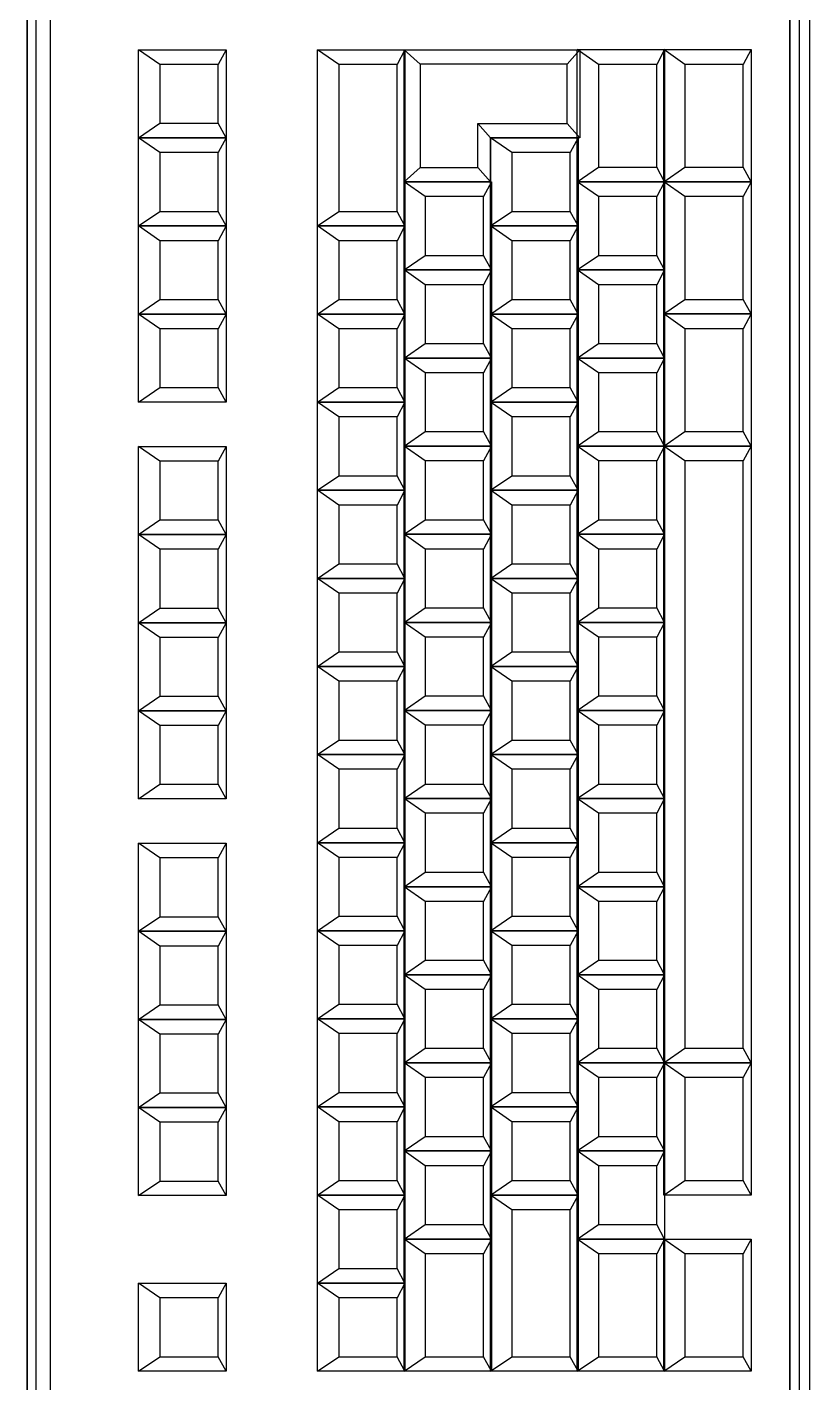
# Model space of a CAD drawing. Header units: metres. Extents: x -22 to 564, y 0 to 143.
# Drawn here: x 128.7503 to 128.9179, y 34.9325 to 35.2229 of the extents above; entities that cross this region are included whole.
import ezdxf
from ezdxf.enums import TextEntityAlignment as Align

# ---------------------------------------------------------------- set-up
doc = ezdxf.new("R2010")
doc.units = ezdxf.units.M
doc.layers.add('XREF 1N NEURO-ONCOLOGIA$0$MOBILIARIO', color=161, linetype='Continuous')
doc.layers.add('XREF 1N NEURO-ONCOLOGIA$0$TEX-MOB', color=4, linetype='Continuous')
doc.styles.add('XREF 1N NEURO-ONCOLOGIA$0$HANDLET', font='romans.shx')

# ---------------------------------------------------------------- blocks, each defined once
blk = doc.blocks.new('XREF 1N NEURO-ONCOLOGIA$0$A$C5f197a85')
for p, q in [((0.245, 0), (-0.245, 0)), ((-0.245, 0), (0.245, 0)), ((0.245, -0.00185), (-0.245, -0.00185)), ((-0.245, -0.005), (0.245, -0.005)), ((-0.245, -0.005), (0.245, -0.005)), ((-0.23442, -0.02384), (-0.21555, -0.02384)), ((-0.23442, -0.02384), (-0.2313, -0.0284)), ((-0.23442, -0.04258), (-0.23442, -0.02384)), ((-0.21871, -0.0284), (-0.21555, -0.02384)), ((-0.21555, -0.02384), (-0.21555, -0.04258)), ((-0.19677, -0.02384), (-0.17789, -0.02384)), ((-0.19677, -0.02384), (-0.19365, -0.0284)), ((-0.19677, -0.04258), (-0.19677, -0.02384)), ((-0.18105, -0.0284), (-0.17789, -0.02384)), ((-0.17789, -0.02384), (-0.15902, -0.02384)), ((-0.17789, -0.02384), (-0.17477, -0.0284)), ((-0.17789, -0.04258), (-0.17789, -0.02384)), ((-0.17789, -0.02384), (-0.17789, -0.04258)), ((-0.16218, -0.0284), (-0.15902, -0.02384)), ((-0.15902, -0.02384), (-0.14014, -0.02384)), ((-0.15902, -0.02384), (-0.1559, -0.0284)), ((-0.15902, -0.04258), (-0.15902, -0.02384)), ((-0.15902, -0.02384), (-0.15902, -0.04258)), ((-0.1433, -0.0284), (-0.14014, -0.02384)), ((-0.14014, -0.02384), (-0.12126, -0.02384)), ((-0.14014, -0.02384), (-0.13702, -0.0284)), ((-0.14014, -0.04258), (-0.14014, -0.02384)), ((-0.14014, -0.02384), (-0.14014, -0.04258)), ((-0.12442, -0.0284), (-0.12126, -0.02384)), ((-0.12126, -0.02384), (-0.12126, -0.04258)), ((-0.11177, -0.02384), (-0.09289, -0.02384)), ((-0.11177, -0.02384), (-0.10865, -0.0284)), ((-0.11177, -0.04258), (-0.11177, -0.02384)), ((-0.09605, -0.0284), (-0.09289, -0.02384)), ((-0.09289, -0.02384), (-0.07402, -0.02384)), ((-0.09289, -0.02384), (-0.08977, -0.0284)), ((-0.09289, -0.04258), (-0.09289, -0.02384)), ((-0.09289, -0.02384), (-0.09289, -0.04258)), ((-0.07718, -0.0284), (-0.07402, -0.02384)), ((-0.07402, -0.02384), (-0.05514, -0.02384)), ((-0.07402, -0.02384), (-0.0709, -0.0284)), ((-0.07402, -0.04258), (-0.07402, -0.02384)), ((-0.07402, -0.02384), (-0.07402, -0.04258)), ((-0.0583, -0.0284), (-0.05514, -0.02384)), ((-0.05514, -0.02384), (-0.03626, -0.02384)), ((-0.05514, -0.02384), (-0.05202, -0.0284)), ((-0.05514, -0.04258), (-0.05514, -0.02384)), ((-0.05514, -0.02384), (-0.05514, -0.04258)), ((-0.03942, -0.0284), (-0.03626, -0.02384)), ((-0.03626, -0.02384), (-0.03626, -0.04258)), ((-0.02677, -0.02384), (-0.00789, -0.02384)), ((-0.02677, -0.02384), (-0.02365, -0.0284)), ((-0.02677, -0.04258), (-0.02677, -0.02384)), ((-0.01105, -0.0284), (-0.00789, -0.02384)), ((-0.00789, -0.02384), (0.01098, -0.02384)), ((-0.00789, -0.02384), (-0.00477, -0.0284)), ((-0.00789, -0.04258), (-0.00789, -0.02384)), ((-0.00789, -0.02384), (-0.00789, -0.04258)), ((0.00782, -0.0284), (0.01098, -0.02384)), ((0.01098, -0.02384), (0.02986, -0.02384)), ((0.01098, -0.02384), (0.0141, -0.0284)), ((0.01098, -0.04258), (0.01098, -0.02384)), ((0.01098, -0.02384), (0.01098, -0.04258)), ((0.0267, -0.0284), (0.02986, -0.02384)), ((0.02986, -0.02384), (0.04874, -0.02384)), ((0.02986, -0.02384), (0.03298, -0.0284)), ((0.02986, -0.04258), (0.02986, -0.02384)), ((0.02986, -0.02384), (0.02986, -0.04258)), ((0.04558, -0.0284), (0.04874, -0.02384)), ((0.04874, -0.02384), (0.04874, -0.04258)), ((-0.21871, -0.0284), (-0.2313, -0.0284)), ((-0.2313, -0.0284), (-0.2313, -0.04089)), ((-0.21871, -0.04089), (-0.21871, -0.0284)), ((-0.18105, -0.0284), (-0.19365, -0.0284)), ((-0.19365, -0.0284), (-0.19365, -0.04089)), ((-0.18105, -0.04089), (-0.18105, -0.0284)), ((-0.16218, -0.0284), (-0.17477, -0.0284)), ((-0.17477, -0.0284), (-0.17477, -0.04089)), ((-0.16218, -0.04089), (-0.16218, -0.0284)), ((-0.1433, -0.0284), (-0.1559, -0.0284)), ((-0.1559, -0.0284), (-0.1559, -0.04089)), ((-0.1433, -0.04089), (-0.1433, -0.0284)), ((-0.12442, -0.0284), (-0.13702, -0.0284)), ((-0.13702, -0.0284), (-0.13702, -0.04089)), ((-0.12442, -0.04089), (-0.12442, -0.0284)), ((-0.09605, -0.0284), (-0.10865, -0.0284)), ((-0.10865, -0.0284), (-0.10865, -0.04089)), ((-0.09605, -0.04089), (-0.09605, -0.0284)), ((-0.07718, -0.0284), (-0.08977, -0.0284)), ((-0.08977, -0.0284), (-0.08977, -0.04089)), ((-0.07718, -0.04089), (-0.07718, -0.0284)), ((-0.0583, -0.0284), (-0.0709, -0.0284)), ((-0.0709, -0.0284), (-0.0709, -0.04089)), ((-0.0583, -0.04089), (-0.0583, -0.0284)), ((-0.03942, -0.0284), (-0.05202, -0.0284)), ((-0.05202, -0.0284), (-0.05202, -0.04089)), ((-0.03942, -0.04089), (-0.03942, -0.0284)), ((-0.01105, -0.0284), (-0.02365, -0.0284)), ((-0.02365, -0.0284), (-0.02365, -0.04089)), ((-0.01105, -0.04089), (-0.01105, -0.0284)), ((0.00782, -0.0284), (-0.00477, -0.0284)), ((-0.00477, -0.0284), (-0.00477, -0.04089)), ((0.00782, -0.04089), (0.00782, -0.0284)), ((0.0267, -0.0284), (0.0141, -0.0284)), ((0.0141, -0.0284), (0.0141, -0.04089)), ((0.0267, -0.04089), (0.0267, -0.0284)), ((0.04558, -0.0284), (0.03298, -0.0284)), ((0.03298, -0.0284), (0.03298, -0.04089)), ((0.04558, -0.04089), (0.04558, -0.0284)), ((-0.23442, -0.04258), (-0.2313, -0.04089)), ((-0.21555, -0.04258), (-0.23442, -0.04258)), ((-0.2313, -0.04089), (-0.21871, -0.04089)), ((-0.21555, -0.04258), (-0.21871, -0.04089)), ((-0.19677, -0.04258), (-0.19365, -0.04089)), ((-0.17789, -0.04258), (-0.19677, -0.04258)), ((-0.19365, -0.04089), (-0.18105, -0.04089)), ((-0.17789, -0.04258), (-0.18105, -0.04089)), ((-0.17789, -0.04258), (-0.17477, -0.04089)), ((-0.15902, -0.04258), (-0.17789, -0.04258)), ((-0.17477, -0.04089), (-0.16218, -0.04089)), ((-0.15902, -0.04258), (-0.16218, -0.04089)), ((-0.15902, -0.04258), (-0.1559, -0.04089)), ((-0.14014, -0.04258), (-0.15902, -0.04258)), ((-0.1559, -0.04089), (-0.1433, -0.04089)), ((-0.14014, -0.04258), (-0.1433, -0.04089)), ((-0.14014, -0.04258), (-0.13702, -0.04089)), ((-0.12126, -0.04258), (-0.14014, -0.04258)), ((-0.13702, -0.04089), (-0.12442, -0.04089)), ((-0.12126, -0.04258), (-0.12442, -0.04089)), ((-0.11177, -0.04258), (-0.10865, -0.04089)), ((-0.09289, -0.04258), (-0.11177, -0.04258)), ((-0.10865, -0.04089), (-0.09605, -0.04089)), ((-0.09289, -0.04258), (-0.09605, -0.04089)), ((-0.09289, -0.04258), (-0.08977, -0.04089)), ((-0.07402, -0.04258), (-0.09289, -0.04258)), ((-0.08977, -0.04089), (-0.07718, -0.04089)), ((-0.07402, -0.04258), (-0.07718, -0.04089)), ((-0.07402, -0.04258), (-0.0709, -0.04089)), ((-0.05514, -0.04258), (-0.07402, -0.04258)), ((-0.0709, -0.04089), (-0.0583, -0.04089)), ((-0.05514, -0.04258), (-0.0583, -0.04089)), ((-0.05514, -0.04258), (-0.05202, -0.04089)), ((-0.03626, -0.04258), (-0.05514, -0.04258)), ((-0.05202, -0.04089), (-0.03942, -0.04089)), ((-0.03626, -0.04258), (-0.03942, -0.04089)), ((-0.02677, -0.04258), (-0.02365, -0.04089)), ((-0.00789, -0.04258), (-0.02677, -0.04258)), ((-0.02365, -0.04089), (-0.01105, -0.04089)), ((-0.00789, -0.04258), (-0.01105, -0.04089)), ((-0.00789, -0.04258), (-0.00477, -0.04089)), ((0.01098, -0.04258), (-0.00789, -0.04258)), ((-0.00477, -0.04089), (0.00782, -0.04089)), ((0.01098, -0.04258), (0.00782, -0.04089)), ((0.01098, -0.04258), (0.0141, -0.04089)), ((0.02986, -0.04258), (0.01098, -0.04258)), ((0.0141, -0.04089), (0.0267, -0.04089)), ((0.02986, -0.04258), (0.0267, -0.04089)), ((0.02986, -0.04258), (0.03298, -0.04089)), ((0.04874, -0.04258), (0.02986, -0.04258)), ((0.03298, -0.04089), (0.04558, -0.04089)), ((0.04874, -0.04258), (0.04558, -0.04089)), ((-0.23442, -0.06216), (-0.21555, -0.06216)), ((-0.23442, -0.06216), (-0.2313, -0.06672)), ((-0.23442, -0.08089), (-0.23442, -0.06216)), ((-0.21871, -0.06672), (-0.21555, -0.06216)), ((-0.21555, -0.06216), (-0.19667, -0.06216)), ((-0.21555, -0.06216), (-0.21243, -0.06672)), ((-0.21555, -0.08089), (-0.21555, -0.06216)), ((-0.21555, -0.06216), (-0.21555, -0.08089)), ((-0.19983, -0.06672), (-0.19667, -0.06216)), ((-0.19667, -0.06216), (-0.17779, -0.06216)), ((-0.19667, -0.06216), (-0.19355, -0.06672)), ((-0.19667, -0.08089), (-0.19667, -0.06216)), ((-0.19667, -0.06216), (-0.19667, -0.08089)), ((-0.18095, -0.06672), (-0.17779, -0.06216)), ((-0.17779, -0.06216), (-0.15891, -0.06216)), ((-0.17779, -0.06216), (-0.17467, -0.06672)), ((-0.17779, -0.08089), (-0.17779, -0.06216)), ((-0.17779, -0.06216), (-0.17779, -0.08089)), ((-0.16207, -0.06672), (-0.15891, -0.06216)), ((-0.15891, -0.06216), (-0.14004, -0.06216)), ((-0.15891, -0.06216), (-0.15579, -0.06672)), ((-0.15891, -0.08089), (-0.15891, -0.06216)), ((-0.15891, -0.06216), (-0.15891, -0.08089)), ((-0.1432, -0.06672), (-0.14004, -0.06216)), ((-0.14004, -0.06216), (-0.12116, -0.06216)), ((-0.14004, -0.06216), (-0.13692, -0.06672)), ((-0.14004, -0.08089), (-0.14004, -0.06216)), ((-0.14004, -0.06216), (-0.14004, -0.08089)), ((-0.12432, -0.06672), (-0.12116, -0.06216)), ((-0.12116, -0.06216), (-0.10228, -0.06216)), ((-0.12116, -0.06216), (-0.11804, -0.06672)), ((-0.12116, -0.08089), (-0.12116, -0.06216)), ((-0.12116, -0.06216), (-0.12116, -0.08089)), ((-0.10544, -0.06672), (-0.10228, -0.06216)), ((-0.10228, -0.06216), (-0.0834, -0.06216)), ((-0.10228, -0.06216), (-0.09916, -0.06672)), ((-0.10228, -0.08089), (-0.10228, -0.06216)), ((-0.10228, -0.06216), (-0.10228, -0.08089)), ((-0.08656, -0.06672), (-0.0834, -0.06216)), ((-0.0834, -0.06216), (-0.06453, -0.06216)), ((-0.0834, -0.06216), (-0.08028, -0.06672)), ((-0.0834, -0.08089), (-0.0834, -0.06216)), ((-0.0834, -0.06216), (-0.0834, -0.08089)), ((-0.06769, -0.06672), (-0.06453, -0.06216)), ((-0.06453, -0.06216), (-0.04565, -0.06216)), ((-0.06453, -0.06216), (-0.06141, -0.06672)), ((-0.06453, -0.08089), (-0.06453, -0.06216)), ((-0.06453, -0.06216), (-0.06453, -0.08089)), ((-0.04881, -0.06672), (-0.04565, -0.06216)), ((-0.04565, -0.06216), (-0.02677, -0.06216)), ((-0.04565, -0.06216), (-0.04253, -0.06672)), ((-0.04565, -0.08089), (-0.04565, -0.06216)), ((-0.04565, -0.06216), (-0.04565, -0.08089)), ((-0.02993, -0.06672), (-0.02677, -0.06216)), ((-0.02677, -0.06216), (-0.00789, -0.06216)), ((-0.02677, -0.06216), (-0.02365, -0.06672)), ((-0.02677, -0.08089), (-0.02677, -0.06216)), ((-0.02677, -0.06216), (-0.02677, -0.08089)), ((-0.01105, -0.06672), (-0.00789, -0.06216)), ((-0.00789, -0.06216), (0.01098, -0.06216)), ((-0.00789, -0.06216), (-0.00477, -0.06672)), ((-0.00789, -0.08089), (-0.00789, -0.06216)), ((-0.00789, -0.06216), (-0.00789, -0.08089)), ((0.00782, -0.06672), (0.01098, -0.06216)), ((0.01098, -0.06216), (0.04874, -0.06216)), ((0.01098, -0.06216), (0.0141, -0.06672)), ((0.01098, -0.08089), (0.01098, -0.06216)), ((0.01098, -0.06216), (0.01098, -0.08089)), ((0.0456, -0.06672), (0.04874, -0.06216)), ((0.04874, -0.06216), (0.04874, -0.08089)), ((-0.21871, -0.06672), (-0.2313, -0.06672)), ((-0.2313, -0.06672), (-0.2313, -0.07921)), ((-0.21871, -0.07921), (-0.21871, -0.06672)), ((-0.19983, -0.06672), (-0.21243, -0.06672)), ((-0.21243, -0.06672), (-0.21243, -0.07921)), ((-0.19983, -0.07921), (-0.19983, -0.06672)), ((-0.18095, -0.06672), (-0.19355, -0.06672)), ((-0.19355, -0.06672), (-0.19355, -0.07921)), ((-0.18095, -0.07921), (-0.18095, -0.06672)), ((-0.16207, -0.06672), (-0.17467, -0.06672)), ((-0.17467, -0.06672), (-0.17467, -0.07921)), ((-0.16207, -0.07921), (-0.16207, -0.06672)), ((-0.1432, -0.06672), (-0.15579, -0.06672)), ((-0.15579, -0.06672), (-0.15579, -0.07921)), ((-0.1432, -0.07921), (-0.1432, -0.06672)), ((-0.12432, -0.06672), (-0.13692, -0.06672)), ((-0.13692, -0.06672), (-0.13692, -0.07921)), ((-0.12432, -0.07921), (-0.12432, -0.06672)), ((-0.10544, -0.06672), (-0.11804, -0.06672)), ((-0.11804, -0.06672), (-0.11804, -0.07921)), ((-0.10544, -0.07921), (-0.10544, -0.06672)), ((-0.08656, -0.06672), (-0.09916, -0.06672)), ((-0.09916, -0.06672), (-0.09916, -0.07921)), ((-0.08656, -0.07921), (-0.08656, -0.06672)), ((-0.06769, -0.06672), (-0.08028, -0.06672)), ((-0.08028, -0.06672), (-0.08028, -0.07921)), ((-0.06769, -0.07921), (-0.06769, -0.06672)), ((-0.04881, -0.06672), (-0.06141, -0.06672)), ((-0.06141, -0.06672), (-0.06141, -0.07921)), ((-0.04881, -0.07921), (-0.04881, -0.06672)), ((-0.02993, -0.06672), (-0.04253, -0.06672)), ((-0.04253, -0.06672), (-0.04253, -0.07921)), ((-0.02993, -0.07921), (-0.02993, -0.06672)), ((-0.01105, -0.06672), (-0.02365, -0.06672)), ((-0.02365, -0.06672), (-0.02365, -0.07921)), ((-0.01105, -0.07921), (-0.01105, -0.06672)), ((0.00782, -0.06672), (-0.00477, -0.06672)), ((-0.00477, -0.06672), (-0.00477, -0.07921)), ((0.00782, -0.07921), (0.00782, -0.06672)), ((0.0456, -0.06672), (0.0141, -0.06672)), ((0.0141, -0.06672), (0.0141, -0.07921)), ((0.0456, -0.07921), (0.0456, -0.06672)), ((-0.23442, -0.08089), (-0.2313, -0.07921)), ((-0.23442, -0.08069), (-0.2061, -0.08069)), ((-0.23442, -0.08069), (-0.2313, -0.08525)), ((-0.23442, -0.09943), (-0.23442, -0.08069)), ((-0.21555, -0.08089), (-0.23442, -0.08089)), ((-0.2313, -0.07921), (-0.21871, -0.07921)), ((-0.21555, -0.08089), (-0.21871, -0.07921)), ((-0.21555, -0.08089), (-0.21243, -0.07921)), ((-0.19667, -0.08089), (-0.21555, -0.08089)), ((-0.21243, -0.07921), (-0.19983, -0.07921)), ((-0.20926, -0.08525), (-0.2061, -0.08069)), ((-0.2061, -0.08069), (-0.18722, -0.08069)), ((-0.2061, -0.08069), (-0.20298, -0.08525)), ((-0.2061, -0.09943), (-0.2061, -0.08069)), ((-0.2061, -0.08069), (-0.2061, -0.09943)), ((-0.19667, -0.08089), (-0.19983, -0.07921)), ((-0.19667, -0.08089), (-0.19355, -0.07921)), ((-0.17779, -0.08089), (-0.19667, -0.08089)), ((-0.19355, -0.07921), (-0.18095, -0.07921)), ((-0.19038, -0.08525), (-0.18722, -0.08069)), ((-0.18722, -0.08069), (-0.16834, -0.08069)), ((-0.18722, -0.08069), (-0.1841, -0.08525)), ((-0.18722, -0.09943), (-0.18722, -0.08069)), ((-0.18722, -0.08069), (-0.18722, -0.09943)), ((-0.17779, -0.08089), (-0.18095, -0.07921)), ((-0.17779, -0.08089), (-0.17467, -0.07921)), ((-0.15891, -0.08089), (-0.17779, -0.08089)), ((-0.17467, -0.07921), (-0.16207, -0.07921)), ((-0.1715, -0.08525), (-0.16834, -0.08069)), ((-0.16834, -0.08069), (-0.14946, -0.08069)), ((-0.16834, -0.08069), (-0.16522, -0.08525)), ((-0.16834, -0.09943), (-0.16834, -0.08069)), ((-0.16834, -0.08069), (-0.16834, -0.09943)), ((-0.15891, -0.08089), (-0.16207, -0.07921)), ((-0.15891, -0.08089), (-0.15579, -0.07921)), ((-0.14004, -0.08089), (-0.15891, -0.08089)), ((-0.15579, -0.07921), (-0.1432, -0.07921)), ((-0.15262, -0.08525), (-0.14946, -0.08069)), ((-0.14946, -0.08069), (-0.13059, -0.08069)), ((-0.14946, -0.08069), (-0.14634, -0.08525)), ((-0.14946, -0.09943), (-0.14946, -0.08069)), ((-0.14946, -0.08069), (-0.14946, -0.09943)), ((-0.14004, -0.08089), (-0.1432, -0.07921)), ((-0.14004, -0.08089), (-0.13692, -0.07921)), ((-0.12116, -0.08089), (-0.14004, -0.08089)), ((-0.13692, -0.07921), (-0.12432, -0.07921)), ((-0.13375, -0.08525), (-0.13059, -0.08069)), ((-0.13059, -0.08069), (-0.11171, -0.08069)), ((-0.13059, -0.08069), (-0.12747, -0.08525)), ((-0.13059, -0.09943), (-0.13059, -0.08069)), ((-0.13059, -0.08069), (-0.13059, -0.09943)), ((-0.12116, -0.08089), (-0.12432, -0.07921)), ((-0.12116, -0.08089), (-0.11804, -0.07921)), ((-0.10228, -0.08089), (-0.12116, -0.08089)), ((-0.11804, -0.07921), (-0.10544, -0.07921)), ((-0.11487, -0.08525), (-0.11171, -0.08069)), ((-0.11171, -0.08069), (-0.09283, -0.08069)), ((-0.11171, -0.08069), (-0.10859, -0.08525)), ((-0.11171, -0.09943), (-0.11171, -0.08069)), ((-0.11171, -0.08069), (-0.11171, -0.09943)), ((-0.10228, -0.08089), (-0.10544, -0.07921)), ((-0.10228, -0.08089), (-0.09916, -0.07921)), ((-0.0834, -0.08089), (-0.10228, -0.08089)), ((-0.09916, -0.07921), (-0.08656, -0.07921)), ((-0.09599, -0.08525), (-0.09283, -0.08069)), ((-0.09283, -0.08069), (-0.07395, -0.08069)), ((-0.09283, -0.08069), (-0.08971, -0.08525)), ((-0.09283, -0.09943), (-0.09283, -0.08069)), ((-0.09283, -0.08069), (-0.09283, -0.09943)), ((-0.0834, -0.08089), (-0.08656, -0.07921)), ((-0.0834, -0.08089), (-0.08028, -0.07921)), ((-0.06453, -0.08089), (-0.0834, -0.08089)), ((-0.08028, -0.07921), (-0.06769, -0.07921)), ((-0.07711, -0.08525), (-0.07395, -0.08069)), ((-0.07395, -0.08069), (-0.05508, -0.08069)), ((-0.07395, -0.08069), (-0.07083, -0.08525)), ((-0.07395, -0.09943), (-0.07395, -0.08069)), ((-0.07395, -0.08069), (-0.07395, -0.09943)), ((-0.06453, -0.08089), (-0.06769, -0.07921)), ((-0.06453, -0.08089), (-0.06141, -0.07921)), ((-0.04565, -0.08089), (-0.06453, -0.08089)), ((-0.06141, -0.07921), (-0.04881, -0.07921)), ((-0.05824, -0.08525), (-0.05508, -0.08069)), ((-0.05508, -0.08069), (-0.0362, -0.08069)), ((-0.05508, -0.08069), (-0.05196, -0.08525)), ((-0.05508, -0.09943), (-0.05508, -0.08069)), ((-0.05508, -0.08069), (-0.05508, -0.09943)), ((-0.04565, -0.08089), (-0.04881, -0.07921)), ((-0.04565, -0.08089), (-0.04253, -0.07921)), ((-0.02677, -0.08089), (-0.04565, -0.08089)), ((-0.04253, -0.07921), (-0.02993, -0.07921)), ((-0.03936, -0.08525), (-0.0362, -0.08069)), ((-0.0362, -0.08069), (-0.01732, -0.08069)), ((-0.0362, -0.08069), (-0.03308, -0.08525)), ((-0.0362, -0.09943), (-0.0362, -0.08069)), ((-0.0362, -0.08069), (-0.0362, -0.09943)), ((-0.02677, -0.08089), (-0.02993, -0.07921)), ((-0.02677, -0.08089), (-0.02365, -0.07921)), ((-0.00789, -0.08089), (-0.02677, -0.08089)), ((-0.02365, -0.07921), (-0.01105, -0.07921)), ((-0.02048, -0.08525), (-0.01732, -0.08069)), ((-0.01732, -0.08069), (0.00156, -0.08069)), ((-0.01732, -0.08069), (-0.0142, -0.08525)), ((-0.01732, -0.09943), (-0.01732, -0.08069)), ((-0.01732, -0.08069), (-0.01732, -0.09943)), ((-0.00789, -0.08089), (-0.01105, -0.07921)), ((-0.00789, -0.08089), (-0.00477, -0.07921)), ((0.01098, -0.08089), (-0.00789, -0.08089)), ((-0.00477, -0.07921), (0.00782, -0.07921)), ((-0.0016, -0.08525), (0.00156, -0.08069)), ((0.00156, -0.08069), (0.02043, -0.08069)), ((0.00156, -0.08069), (0.00468, -0.08525)), ((0.00156, -0.09943), (0.00156, -0.08069)), ((0.00156, -0.08069), (0.00156, -0.09943)), ((0.01098, -0.08089), (0.00782, -0.07921)), ((0.01098, -0.08089), (0.0141, -0.07921)), ((0.04874, -0.08089), (0.01098, -0.08089)), ((0.0141, -0.07921), (0.0456, -0.07921)), ((0.01727, -0.08525), (0.02043, -0.08069)), ((0.02043, -0.08069), (0.02043, -0.09943)), ((0.02353, -0.08412), (0.02043, -0.08069)), ((0.02043, -0.09922), (0.02043, -0.08069)), ((0.02043, -0.08069), (0.04874, -0.08069)), ((0.04874, -0.08089), (0.0456, -0.07921)), ((0.04874, -0.08069), (0.04564, -0.08412)), ((0.04874, -0.08069), (0.04874, -0.11835)), ((0.02353, -0.08412), (0.02353, -0.09649)), ((0.04564, -0.08412), (0.02353, -0.08412)), ((0.04564, -0.11561), (0.04564, -0.08412)), ((-0.20926, -0.08525), (-0.2313, -0.08525)), ((-0.2313, -0.08525), (-0.2313, -0.09774)), ((-0.20926, -0.09774), (-0.20926, -0.08525)), ((-0.19038, -0.08525), (-0.20298, -0.08525)), ((-0.20298, -0.08525), (-0.20298, -0.09774)), ((-0.19038, -0.09774), (-0.19038, -0.08525)), ((-0.1715, -0.08525), (-0.1841, -0.08525)), ((-0.1841, -0.08525), (-0.1841, -0.09774)), ((-0.1715, -0.09774), (-0.1715, -0.08525)), ((-0.15262, -0.08525), (-0.16522, -0.08525)), ((-0.16522, -0.08525), (-0.16522, -0.09774)), ((-0.15262, -0.09774), (-0.15262, -0.08525)), ((-0.13375, -0.08525), (-0.14634, -0.08525)), ((-0.14634, -0.08525), (-0.14634, -0.09774)), ((-0.13375, -0.09774), (-0.13375, -0.08525)), ((-0.11487, -0.08525), (-0.12747, -0.08525)), ((-0.12747, -0.08525), (-0.12747, -0.09774)), ((-0.11487, -0.09774), (-0.11487, -0.08525)), ((-0.09599, -0.08525), (-0.10859, -0.08525)), ((-0.10859, -0.08525), (-0.10859, -0.09774)), ((-0.09599, -0.09774), (-0.09599, -0.08525)), ((-0.07711, -0.08525), (-0.08971, -0.08525)), ((-0.08971, -0.08525), (-0.08971, -0.09774)), ((-0.07711, -0.09774), (-0.07711, -0.08525)), ((-0.05824, -0.08525), (-0.07083, -0.08525)), ((-0.07083, -0.08525), (-0.07083, -0.09774)), ((-0.05824, -0.09774), (-0.05824, -0.08525)), ((-0.03936, -0.08525), (-0.05196, -0.08525)), ((-0.05196, -0.08525), (-0.05196, -0.09774)), ((-0.03936, -0.09774), (-0.03936, -0.08525)), ((-0.02048, -0.08525), (-0.03308, -0.08525)), ((-0.03308, -0.08525), (-0.03308, -0.09774)), ((-0.02048, -0.09774), (-0.02048, -0.08525)), ((-0.0016, -0.08525), (-0.0142, -0.08525)), ((-0.0142, -0.08525), (-0.0142, -0.09774)), ((-0.0016, -0.09774), (-0.0016, -0.08525)), ((0.01727, -0.08525), (0.00468, -0.08525)), ((0.00468, -0.08525), (0.00468, -0.09774)), ((0.01727, -0.09774), (0.01727, -0.08525)), ((-0.23442, -0.09943), (-0.2313, -0.09774)), ((-0.2313, -0.09774), (-0.20926, -0.09774)), ((-0.2061, -0.09943), (-0.20926, -0.09774)), ((-0.2061, -0.09943), (-0.20298, -0.09774)), ((-0.20298, -0.09774), (-0.19038, -0.09774)), ((-0.18722, -0.09943), (-0.19038, -0.09774)), ((-0.18722, -0.09943), (-0.1841, -0.09774)), ((-0.1841, -0.09774), (-0.1715, -0.09774)), ((-0.16834, -0.09943), (-0.1715, -0.09774)), ((-0.16834, -0.09943), (-0.16522, -0.09774)), ((-0.16522, -0.09774), (-0.15262, -0.09774)), ((-0.14946, -0.09943), (-0.15262, -0.09774)), ((-0.14946, -0.09943), (-0.14634, -0.09774)), ((-0.14634, -0.09774), (-0.13375, -0.09774)), ((-0.13059, -0.09943), (-0.13375, -0.09774)), ((-0.13059, -0.09943), (-0.12747, -0.09774)), ((-0.12747, -0.09774), (-0.11487, -0.09774)), ((-0.11171, -0.09943), (-0.11487, -0.09774)), ((-0.11171, -0.09943), (-0.10859, -0.09774)), ((-0.10859, -0.09774), (-0.09599, -0.09774)), ((-0.09283, -0.09943), (-0.09599, -0.09774)), ((-0.09283, -0.09943), (-0.08971, -0.09774)), ((-0.08971, -0.09774), (-0.07711, -0.09774)), ((-0.07395, -0.09943), (-0.07711, -0.09774)), ((-0.07395, -0.09943), (-0.07083, -0.09774)), ((-0.07083, -0.09774), (-0.05824, -0.09774)), ((-0.05508, -0.09943), (-0.05824, -0.09774)), ((-0.05508, -0.09943), (-0.05196, -0.09774)), ((-0.05196, -0.09774), (-0.03936, -0.09774)), ((-0.0362, -0.09943), (-0.03936, -0.09774)), ((-0.0362, -0.09943), (-0.03308, -0.09774)), ((-0.03308, -0.09774), (-0.02048, -0.09774)), ((-0.01732, -0.09943), (-0.02048, -0.09774)), ((-0.01732, -0.09943), (-0.0142, -0.09774)), ((-0.0142, -0.09774), (-0.0016, -0.09774)), ((0.00156, -0.09943), (-0.0016, -0.09774)), ((0.00156, -0.09943), (0.00468, -0.09774)), ((0.00468, -0.09774), (0.01727, -0.09774)), ((0.02043, -0.09943), (0.01727, -0.09774)), ((0.02353, -0.09649), (0.02043, -0.09922)), ((0.02353, -0.09649), (0.03296, -0.09649)), ((0.03296, -0.09649), (0.02986, -0.09922)), ((0.03296, -0.09649), (0.03296, -0.11561)), ((-0.23442, -0.09922), (-0.19667, -0.09922)), ((-0.23442, -0.09922), (-0.2313, -0.10378)), ((-0.23442, -0.11796), (-0.23442, -0.09922)), ((-0.2061, -0.09943), (-0.23442, -0.09943)), ((-0.18722, -0.09943), (-0.2061, -0.09943)), ((-0.19981, -0.10378), (-0.19667, -0.09922)), ((-0.19667, -0.09922), (-0.17779, -0.09922)), ((-0.19667, -0.09922), (-0.19355, -0.10378)), ((-0.19667, -0.11796), (-0.19667, -0.09922)), ((-0.19667, -0.09922), (-0.19667, -0.11796)), ((-0.16834, -0.09943), (-0.18722, -0.09943)), ((-0.18095, -0.10378), (-0.17779, -0.09922)), ((-0.17779, -0.09922), (-0.15891, -0.09922)), ((-0.17779, -0.09922), (-0.17467, -0.10378)), ((-0.17779, -0.11796), (-0.17779, -0.09922)), ((-0.17779, -0.09922), (-0.17779, -0.11796)), ((-0.14946, -0.09943), (-0.16834, -0.09943)), ((-0.16207, -0.10378), (-0.15891, -0.09922)), ((-0.15891, -0.09922), (-0.14004, -0.09922)), ((-0.15891, -0.09922), (-0.15579, -0.10378)), ((-0.15891, -0.11796), (-0.15891, -0.09922)), ((-0.15891, -0.09922), (-0.15891, -0.11796)), ((-0.13059, -0.09943), (-0.14946, -0.09943)), ((-0.1432, -0.10378), (-0.14004, -0.09922)), ((-0.14004, -0.09922), (-0.12116, -0.09922)), ((-0.14004, -0.09922), (-0.13692, -0.10378)), ((-0.14004, -0.11796), (-0.14004, -0.09922)), ((-0.14004, -0.09922), (-0.14004, -0.11796)), ((-0.11171, -0.09943), (-0.13059, -0.09943)), ((-0.12432, -0.10378), (-0.12116, -0.09922)), ((-0.12116, -0.09922), (-0.10228, -0.09922)), ((-0.12116, -0.09922), (-0.11804, -0.10378)), ((-0.12116, -0.11796), (-0.12116, -0.09922)), ((-0.12116, -0.09922), (-0.12116, -0.11796)), ((-0.09283, -0.09943), (-0.11171, -0.09943)), ((-0.10544, -0.10378), (-0.10228, -0.09922)), ((-0.10228, -0.09922), (-0.0834, -0.09922)), ((-0.10228, -0.09922), (-0.09916, -0.10378)), ((-0.10228, -0.11796), (-0.10228, -0.09922)), ((-0.10228, -0.09922), (-0.10228, -0.11796)), ((-0.07395, -0.09943), (-0.09283, -0.09943)), ((-0.08656, -0.10378), (-0.0834, -0.09922)), ((-0.0834, -0.09922), (-0.06453, -0.09922)), ((-0.0834, -0.09922), (-0.08028, -0.10378)), ((-0.0834, -0.11796), (-0.0834, -0.09922)), ((-0.0834, -0.09922), (-0.0834, -0.11796)), ((-0.05508, -0.09943), (-0.07395, -0.09943)), ((-0.06769, -0.10378), (-0.06453, -0.09922)), ((-0.06453, -0.09922), (-0.04565, -0.09922)), ((-0.06453, -0.09922), (-0.06141, -0.10378)), ((-0.06453, -0.11796), (-0.06453, -0.09922)), ((-0.06453, -0.09922), (-0.06453, -0.11796)), ((-0.0362, -0.09943), (-0.05508, -0.09943)), ((-0.04881, -0.10378), (-0.04565, -0.09922)), ((-0.04565, -0.09922), (-0.02677, -0.09922)), ((-0.04565, -0.09922), (-0.04253, -0.10378)), ((-0.04565, -0.11796), (-0.04565, -0.09922)), ((-0.04565, -0.09922), (-0.04565, -0.11796)), ((-0.01732, -0.09943), (-0.0362, -0.09943)), ((-0.02993, -0.10378), (-0.02677, -0.09922)), ((-0.02677, -0.09922), (-0.00789, -0.09922)), ((-0.02677, -0.09922), (-0.02365, -0.10378)), ((-0.02677, -0.11796), (-0.02677, -0.09922)), ((-0.02677, -0.09922), (-0.02677, -0.11796)), ((0.00156, -0.09943), (-0.01732, -0.09943)), ((-0.01105, -0.10378), (-0.00789, -0.09922)), ((-0.00789, -0.09922), (0.01098, -0.09922)), ((-0.00789, -0.09922), (-0.00477, -0.10378)), ((-0.00789, -0.11796), (-0.00789, -0.09922)), ((-0.00789, -0.09922), (-0.00789, -0.11796)), ((0.02043, -0.09943), (0.00156, -0.09943)), ((0.00782, -0.10378), (0.01098, -0.09922)), ((0.01098, -0.09922), (0.02986, -0.09922)), ((0.01098, -0.09922), (0.0141, -0.10378)), ((0.01098, -0.11796), (0.01098, -0.09922)), ((0.01098, -0.09922), (0.01098, -0.11796)), ((0.02986, -0.09922), (0.02043, -0.09922)), ((0.0267, -0.10378), (0.02986, -0.09922)), ((0.02986, -0.11835), (0.02986, -0.09922)), ((0.02986, -0.09922), (0.02986, -0.11796)), ((-0.19981, -0.10378), (-0.2313, -0.10378)), ((-0.2313, -0.10378), (-0.2313, -0.11627)), ((-0.19981, -0.11627), (-0.19981, -0.10378)), ((-0.18095, -0.10378), (-0.19355, -0.10378)), ((-0.19355, -0.10378), (-0.19355, -0.11627)), ((-0.18095, -0.11627), (-0.18095, -0.10378)), ((-0.16207, -0.10378), (-0.17467, -0.10378)), ((-0.17467, -0.10378), (-0.17467, -0.11627)), ((-0.16207, -0.11627), (-0.16207, -0.10378)), ((-0.1432, -0.10378), (-0.15579, -0.10378)), ((-0.15579, -0.10378), (-0.15579, -0.11627)), ((-0.1432, -0.11627), (-0.1432, -0.10378)), ((-0.12432, -0.10378), (-0.13692, -0.10378)), ((-0.13692, -0.10378), (-0.13692, -0.11627)), ((-0.12432, -0.11627), (-0.12432, -0.10378)), ((-0.10544, -0.10378), (-0.11804, -0.10378)), ((-0.11804, -0.10378), (-0.11804, -0.11627)), ((-0.10544, -0.11627), (-0.10544, -0.10378)), ((-0.08656, -0.10378), (-0.09916, -0.10378)), ((-0.09916, -0.10378), (-0.09916, -0.11627)), ((-0.08656, -0.11627), (-0.08656, -0.10378)), ((-0.06769, -0.10378), (-0.08028, -0.10378)), ((-0.08028, -0.10378), (-0.08028, -0.11627)), ((-0.06769, -0.11627), (-0.06769, -0.10378)), ((-0.04881, -0.10378), (-0.06141, -0.10378)), ((-0.06141, -0.10378), (-0.06141, -0.11627)), ((-0.04881, -0.11627), (-0.04881, -0.10378)), ((-0.02993, -0.10378), (-0.04253, -0.10378)), ((-0.04253, -0.10378), (-0.04253, -0.11627)), ((-0.02993, -0.11627), (-0.02993, -0.10378)), ((-0.01105, -0.10378), (-0.02365, -0.10378)), ((-0.02365, -0.10378), (-0.02365, -0.11627)), ((-0.01105, -0.11627), (-0.01105, -0.10378)), ((0.00782, -0.10378), (-0.00477, -0.10378)), ((-0.00477, -0.10378), (-0.00477, -0.11627)), ((0.00782, -0.11627), (0.00782, -0.10378)), ((0.0267, -0.10378), (0.0141, -0.10378)), ((0.0141, -0.10378), (0.0141, -0.11627)), ((0.0267, -0.11627), (0.0267, -0.10378)), ((0.03296, -0.11561), (0.02986, -0.11835)), ((0.03296, -0.11561), (0.04564, -0.11561)), ((0.04564, -0.11561), (0.04874, -0.11835)), ((-0.23442, -0.11796), (-0.2313, -0.11627)), ((-0.23442, -0.11776), (-0.2061, -0.11776)), ((-0.23442, -0.11776), (-0.2313, -0.12232)), ((-0.23442, -0.13649), (-0.23442, -0.11776)), ((-0.19667, -0.11796), (-0.23442, -0.11796)), ((-0.2313, -0.11627), (-0.19981, -0.11627)), ((-0.20926, -0.12232), (-0.2061, -0.11776)), ((-0.2061, -0.11776), (-0.18722, -0.11776)), ((-0.2061, -0.11776), (-0.20298, -0.12232)), ((-0.2061, -0.13649), (-0.2061, -0.11776)), ((-0.2061, -0.11776), (-0.2061, -0.13649)), ((-0.19667, -0.11796), (-0.19981, -0.11627)), ((-0.19667, -0.11796), (-0.19355, -0.11627)), ((-0.17779, -0.11796), (-0.19667, -0.11796)), ((-0.19355, -0.11627), (-0.18095, -0.11627)), ((-0.19038, -0.12232), (-0.18722, -0.11776)), ((-0.18722, -0.11776), (-0.16834, -0.11776)), ((-0.18722, -0.11776), (-0.1841, -0.12232)), ((-0.18722, -0.13649), (-0.18722, -0.11776)), ((-0.18722, -0.11776), (-0.18722, -0.13649)), ((-0.17779, -0.11796), (-0.18095, -0.11627)), ((-0.17779, -0.11796), (-0.17467, -0.11627)), ((-0.15891, -0.11796), (-0.17779, -0.11796)), ((-0.17467, -0.11627), (-0.16207, -0.11627)), ((-0.1715, -0.12232), (-0.16834, -0.11776)), ((-0.16834, -0.11776), (-0.14946, -0.11776)), ((-0.16834, -0.11776), (-0.16522, -0.12232)), ((-0.16834, -0.13649), (-0.16834, -0.11776)), ((-0.16834, -0.11776), (-0.16834, -0.13649)), ((-0.15891, -0.11796), (-0.16207, -0.11627)), ((-0.15891, -0.11796), (-0.15579, -0.11627)), ((-0.14004, -0.11796), (-0.15891, -0.11796)), ((-0.15579, -0.11627), (-0.1432, -0.11627)), ((-0.15262, -0.12232), (-0.14946, -0.11776)), ((-0.14946, -0.11776), (-0.13059, -0.11776)), ((-0.14946, -0.11776), (-0.14634, -0.12232)), ((-0.14946, -0.13649), (-0.14946, -0.11776)), ((-0.14946, -0.11776), (-0.14946, -0.13649)), ((-0.14004, -0.11796), (-0.1432, -0.11627)), ((-0.14004, -0.11796), (-0.13692, -0.11627)), ((-0.12116, -0.11796), (-0.14004, -0.11796)), ((-0.13692, -0.11627), (-0.12432, -0.11627)), ((-0.13375, -0.12232), (-0.13059, -0.11776)), ((-0.13059, -0.11776), (-0.11171, -0.11776)), ((-0.13059, -0.11776), (-0.12747, -0.12232)), ((-0.13059, -0.13649), (-0.13059, -0.11776)), ((-0.13059, -0.11776), (-0.13059, -0.13649)), ((-0.12116, -0.11796), (-0.12432, -0.11627)), ((-0.12116, -0.11796), (-0.11804, -0.11627)), ((-0.10228, -0.11796), (-0.12116, -0.11796)), ((-0.11804, -0.11627), (-0.10544, -0.11627)), ((-0.11487, -0.12232), (-0.11171, -0.11776)), ((-0.11171, -0.11776), (-0.09283, -0.11776)), ((-0.11171, -0.11776), (-0.10859, -0.12232)), ((-0.11171, -0.13649), (-0.11171, -0.11776)), ((-0.11171, -0.11776), (-0.11171, -0.13649)), ((-0.10228, -0.11796), (-0.10544, -0.11627)), ((-0.10228, -0.11796), (-0.09916, -0.11627)), ((-0.0834, -0.11796), (-0.10228, -0.11796)), ((-0.09916, -0.11627), (-0.08656, -0.11627)), ((-0.09599, -0.12232), (-0.09283, -0.11776)), ((-0.09283, -0.11776), (-0.07395, -0.11776)), ((-0.09283, -0.11776), (-0.08971, -0.12232)), ((-0.09283, -0.13649), (-0.09283, -0.11776)), ((-0.09283, -0.11776), (-0.09283, -0.13649)), ((-0.0834, -0.11796), (-0.08656, -0.11627)), ((-0.0834, -0.11796), (-0.08028, -0.11627)), ((-0.06453, -0.11796), (-0.0834, -0.11796)), ((-0.08028, -0.11627), (-0.06769, -0.11627)), ((-0.07711, -0.12232), (-0.07395, -0.11776)), ((-0.07395, -0.11776), (-0.05508, -0.11776)), ((-0.07395, -0.11776), (-0.07083, -0.12232)), ((-0.07395, -0.13649), (-0.07395, -0.11776)), ((-0.07395, -0.11776), (-0.07395, -0.13649)), ((-0.06453, -0.11796), (-0.06769, -0.11627)), ((-0.06453, -0.11796), (-0.06141, -0.11627)), ((-0.04565, -0.11796), (-0.06453, -0.11796)), ((-0.06141, -0.11627), (-0.04881, -0.11627)), ((-0.05824, -0.12232), (-0.05508, -0.11776)), ((-0.05508, -0.11776), (-0.0362, -0.11776)), ((-0.05508, -0.11776), (-0.05196, -0.12232)), ((-0.05508, -0.13649), (-0.05508, -0.11776)), ((-0.05508, -0.11776), (-0.05508, -0.13649)), ((-0.04565, -0.11796), (-0.04881, -0.11627)), ((-0.04565, -0.11796), (-0.04253, -0.11627)), ((-0.02677, -0.11796), (-0.04565, -0.11796)), ((-0.04253, -0.11627), (-0.02993, -0.11627)), ((-0.03936, -0.12232), (-0.0362, -0.11776)), ((-0.0362, -0.11776), (-0.01732, -0.11776)), ((-0.0362, -0.11776), (-0.03308, -0.12232)), ((-0.0362, -0.13649), (-0.0362, -0.11776)), ((-0.0362, -0.11776), (-0.0362, -0.13649)), ((-0.02677, -0.11796), (-0.02993, -0.11627)), ((-0.02677, -0.11796), (-0.02365, -0.11627)), ((-0.00789, -0.11796), (-0.02677, -0.11796)), ((-0.02365, -0.11627), (-0.01105, -0.11627)), ((-0.02048, -0.12232), (-0.01732, -0.11776)), ((-0.01732, -0.11776), (0.00156, -0.11776)), ((-0.01732, -0.11776), (-0.0142, -0.12232)), ((-0.01732, -0.13649), (-0.01732, -0.11776)), ((-0.01732, -0.11776), (-0.01732, -0.13649)), ((-0.00789, -0.11796), (-0.01105, -0.11627)), ((-0.00789, -0.11796), (-0.00477, -0.11627)), ((0.01098, -0.11796), (-0.00789, -0.11796)), ((-0.00477, -0.11627), (0.00782, -0.11627)), ((-0.0016, -0.12232), (0.00156, -0.11776)), ((0.00156, -0.11776), (0.02043, -0.11776)), ((0.00156, -0.11776), (0.00468, -0.12232)), ((0.00156, -0.13649), (0.00156, -0.11776)), ((0.00156, -0.11776), (0.00156, -0.13649)), ((0.01098, -0.11796), (0.00782, -0.11627)), ((0.01098, -0.11796), (0.0141, -0.11627)), ((0.02986, -0.11796), (0.01098, -0.11796)), ((0.0141, -0.11627), (0.0267, -0.11627)), ((0.01727, -0.12232), (0.02043, -0.11776)), ((0.02043, -0.11776), (0.04876, -0.11776)), ((0.02043, -0.11776), (0.02355, -0.12232)), ((0.02043, -0.13649), (0.02043, -0.11776)), ((0.02043, -0.11776), (0.02043, -0.13649)), ((0.02986, -0.11796), (0.0267, -0.11627)), ((0.04874, -0.11835), (0.02986, -0.11835)), ((0.0456, -0.12232), (0.04876, -0.11776)), ((0.04876, -0.11776), (0.04876, -0.13649)), ((-0.20926, -0.12232), (-0.2313, -0.12232)), ((-0.2313, -0.12232), (-0.2313, -0.13481)), ((-0.20926, -0.13481), (-0.20926, -0.12232)), ((-0.19038, -0.12232), (-0.20298, -0.12232)), ((-0.20298, -0.12232), (-0.20298, -0.13481)), ((-0.19038, -0.13481), (-0.19038, -0.12232)), ((-0.1715, -0.12232), (-0.1841, -0.12232)), ((-0.1841, -0.12232), (-0.1841, -0.13481)), ((-0.1715, -0.13481), (-0.1715, -0.12232)), ((-0.15262, -0.12232), (-0.16522, -0.12232)), ((-0.16522, -0.12232), (-0.16522, -0.13481)), ((-0.15262, -0.13481), (-0.15262, -0.12232)), ((-0.13375, -0.12232), (-0.14634, -0.12232)), ((-0.14634, -0.12232), (-0.14634, -0.13481)), ((-0.13375, -0.13481), (-0.13375, -0.12232)), ((-0.11487, -0.12232), (-0.12747, -0.12232)), ((-0.12747, -0.12232), (-0.12747, -0.13481)), ((-0.11487, -0.13481), (-0.11487, -0.12232)), ((-0.09599, -0.12232), (-0.10859, -0.12232)), ((-0.10859, -0.12232), (-0.10859, -0.13481)), ((-0.09599, -0.13481), (-0.09599, -0.12232)), ((-0.07711, -0.12232), (-0.08971, -0.12232)), ((-0.08971, -0.12232), (-0.08971, -0.13481)), ((-0.07711, -0.13481), (-0.07711, -0.12232)), ((-0.05824, -0.12232), (-0.07083, -0.12232)), ((-0.07083, -0.12232), (-0.07083, -0.13481)), ((-0.05824, -0.13481), (-0.05824, -0.12232)), ((-0.03936, -0.12232), (-0.05196, -0.12232)), ((-0.05196, -0.12232), (-0.05196, -0.13481)), ((-0.03936, -0.13481), (-0.03936, -0.12232)), ((-0.02048, -0.12232), (-0.03308, -0.12232)), ((-0.03308, -0.12232), (-0.03308, -0.13481)), ((-0.02048, -0.13481), (-0.02048, -0.12232)), ((-0.0016, -0.12232), (-0.0142, -0.12232)), ((-0.0142, -0.12232), (-0.0142, -0.13481)), ((-0.0016, -0.13481), (-0.0016, -0.12232)), ((0.01727, -0.12232), (0.00468, -0.12232)), ((0.00468, -0.12232), (0.00468, -0.13481)), ((0.01727, -0.13481), (0.01727, -0.12232)), ((0.0456, -0.12232), (0.02355, -0.12232)), ((0.02355, -0.12232), (0.02355, -0.13481)), ((0.0456, -0.13481), (0.0456, -0.12232)), ((-0.23442, -0.13649), (-0.2313, -0.13481)), ((-0.23442, -0.13629), (-0.2061, -0.13629)), ((-0.23442, -0.13629), (-0.2313, -0.14085)), ((-0.23442, -0.15502), (-0.23442, -0.13629)), ((-0.2061, -0.13649), (-0.23442, -0.13649)), ((-0.2313, -0.13481), (-0.20926, -0.13481)), ((-0.2061, -0.13649), (-0.20926, -0.13481)), ((-0.20926, -0.14085), (-0.2061, -0.13629)), ((-0.2061, -0.13649), (-0.20298, -0.13481)), ((-0.2061, -0.13629), (-0.2061, -0.15502)), ((-0.18722, -0.13649), (-0.2061, -0.13649)), ((-0.20298, -0.13481), (-0.19038, -0.13481)), ((-0.19667, -0.13629), (-0.16834, -0.13629)), ((-0.19667, -0.13629), (-0.19355, -0.14085)), ((-0.19667, -0.15502), (-0.19667, -0.13629)), ((-0.18722, -0.13649), (-0.19038, -0.13481)), ((-0.18722, -0.13649), (-0.1841, -0.13481)), ((-0.16834, -0.13649), (-0.18722, -0.13649)), ((-0.1841, -0.13481), (-0.1715, -0.13481)), ((-0.16834, -0.13649), (-0.1715, -0.13481)), ((-0.1715, -0.14085), (-0.16834, -0.13629)), ((-0.16834, -0.13649), (-0.16522, -0.13481)), ((-0.16834, -0.13629), (-0.0362, -0.13629)), ((-0.16834, -0.13629), (-0.16522, -0.14085)), ((-0.16834, -0.15502), (-0.16834, -0.13629)), ((-0.16834, -0.13629), (-0.16834, -0.15502)), ((-0.14946, -0.13649), (-0.16834, -0.13649)), ((-0.16522, -0.13481), (-0.15262, -0.13481)), ((-0.14946, -0.13649), (-0.15262, -0.13481)), ((-0.14946, -0.13649), (-0.14634, -0.13481)), ((-0.13059, -0.13649), (-0.14946, -0.13649)), ((-0.14634, -0.13481), (-0.13375, -0.13481)), ((-0.13059, -0.13649), (-0.13375, -0.13481)), ((-0.13059, -0.13649), (-0.12747, -0.13481)), ((-0.11171, -0.13649), (-0.13059, -0.13649)), ((-0.12747, -0.13481), (-0.11487, -0.13481)), ((-0.11171, -0.13649), (-0.11487, -0.13481)), ((-0.11171, -0.13649), (-0.10859, -0.13481)), ((-0.09283, -0.13649), (-0.11171, -0.13649)), ((-0.10859, -0.13481), (-0.09599, -0.13481)), ((-0.09283, -0.13649), (-0.09599, -0.13481)), ((-0.09283, -0.13649), (-0.08971, -0.13481)), ((-0.07395, -0.13649), (-0.09283, -0.13649)), ((-0.08971, -0.13481), (-0.07711, -0.13481)), ((-0.07395, -0.13649), (-0.07711, -0.13481)), ((-0.07395, -0.13649), (-0.07083, -0.13481)), ((-0.05508, -0.13649), (-0.07395, -0.13649)), ((-0.07083, -0.13481), (-0.05824, -0.13481)), ((-0.05508, -0.13649), (-0.05824, -0.13481)), ((-0.05508, -0.13649), (-0.05196, -0.13481)), ((-0.0362, -0.13649), (-0.05508, -0.13649)), ((-0.05196, -0.13481), (-0.03936, -0.13481)), ((-0.0362, -0.13649), (-0.03936, -0.13481)), ((-0.03936, -0.14085), (-0.0362, -0.13629)), ((-0.0362, -0.13649), (-0.03308, -0.13481)), ((-0.0362, -0.13629), (-0.00787, -0.13629)), ((-0.0362, -0.13629), (-0.03308, -0.14085)), ((-0.0362, -0.15502), (-0.0362, -0.13629)), ((-0.0362, -0.13629), (-0.0362, -0.15502)), ((-0.01732, -0.13649), (-0.0362, -0.13649)), ((-0.03308, -0.13481), (-0.02048, -0.13481)), ((-0.01732, -0.13649), (-0.02048, -0.13481)), ((-0.01732, -0.13649), (-0.0142, -0.13481)), ((0.00156, -0.13649), (-0.01732, -0.13649)), ((-0.0142, -0.13481), (-0.0016, -0.13481)), ((-0.01103, -0.14085), (-0.00787, -0.13629)), ((-0.00787, -0.13629), (0.02046, -0.13629)), ((-0.00787, -0.13629), (-0.00475, -0.14085)), ((-0.00787, -0.15502), (-0.00787, -0.13629)), ((-0.00787, -0.13629), (-0.00787, -0.15502)), ((0.00156, -0.13649), (-0.0016, -0.13481)), ((0.00156, -0.13649), (0.00468, -0.13481)), ((0.02043, -0.13649), (0.00156, -0.13649)), ((0.00468, -0.13481), (0.01727, -0.13481)), ((0.02043, -0.13649), (0.01727, -0.13481)), ((0.0173, -0.14085), (0.02046, -0.13629)), ((0.02043, -0.13649), (0.02355, -0.13481)), ((0.02043, -0.13629), (0.04876, -0.13629)), ((0.02043, -0.13629), (0.02355, -0.14085)), ((0.02043, -0.15502), (0.02043, -0.13629)), ((0.04876, -0.13649), (0.02043, -0.13649)), ((0.02046, -0.13629), (0.02046, -0.15502)), ((0.02355, -0.13481), (0.0456, -0.13481)), ((0.04876, -0.13649), (0.0456, -0.13481)), ((0.0456, -0.14085), (0.04876, -0.13629)), ((0.04876, -0.13629), (0.04876, -0.15502)), ((-0.20926, -0.14085), (-0.2313, -0.14085)), ((-0.2313, -0.14085), (-0.2313, -0.15334)), ((-0.20926, -0.15334), (-0.20926, -0.14085)), ((-0.1715, -0.14085), (-0.19355, -0.14085)), ((-0.19355, -0.14085), (-0.19355, -0.15334)), ((-0.1715, -0.15334), (-0.1715, -0.14085)), ((-0.03936, -0.14085), (-0.16522, -0.14085)), ((-0.16522, -0.14085), (-0.16522, -0.15334)), ((-0.03936, -0.15334), (-0.03936, -0.14085)), ((-0.01103, -0.14085), (-0.03308, -0.14085)), ((-0.03308, -0.14085), (-0.03308, -0.15334)), ((-0.01103, -0.15334), (-0.01103, -0.14085)), ((0.0173, -0.14085), (-0.00475, -0.14085)), ((-0.00475, -0.14085), (-0.00475, -0.15334)), ((0.0173, -0.15334), (0.0173, -0.14085)), ((0.0456, -0.14085), (0.02355, -0.14085)), ((0.02355, -0.14085), (0.02355, -0.15334)), ((0.0456, -0.15334), (0.0456, -0.14085)), ((-0.23442, -0.15502), (-0.2313, -0.15334)), ((-0.2313, -0.15334), (-0.20926, -0.15334)), ((-0.2061, -0.15502), (-0.20926, -0.15334)), ((-0.19667, -0.15502), (-0.19355, -0.15334)), ((-0.19355, -0.15334), (-0.1715, -0.15334)), ((-0.16834, -0.15502), (-0.1715, -0.15334)), ((-0.16834, -0.15502), (-0.16522, -0.15334)), ((-0.16522, -0.15334), (-0.03936, -0.15334)), ((-0.0362, -0.15502), (-0.03936, -0.15334)), ((-0.0362, -0.15502), (-0.03308, -0.15334)), ((-0.03308, -0.15334), (-0.01103, -0.15334)), ((-0.00787, -0.15502), (-0.01103, -0.15334)), ((-0.00787, -0.15502), (-0.00475, -0.15334)), ((-0.00475, -0.15334), (0.0173, -0.15334)), ((0.02046, -0.15502), (0.0173, -0.15334)), ((0.02043, -0.15502), (0.02355, -0.15334)), ((0.02355, -0.15334), (0.0456, -0.15334)), ((0.04876, -0.15502), (0.0456, -0.15334)), ((-0.2061, -0.15502), (-0.23442, -0.15502)), ((-0.16834, -0.15502), (-0.19667, -0.15502)), ((-0.0362, -0.15502), (-0.16834, -0.15502)), ((-0.00787, -0.15502), (-0.0362, -0.15502)), ((0.02046, -0.15502), (-0.00787, -0.15502)), ((0.04876, -0.15502), (0.02043, -0.15502)), ((0.245, -0.16333), (-0.245, -0.16333)), ((-0.245, -0.16333), (0.245, -0.16333)), ((-0.245, -0.16535), (0.245, -0.16535)), ((-0.245, -0.1676), (0.245, -0.1676))]:
    blk.add_line(p, q)
blk = doc.blocks.new('XREF 1N NEURO-ONCOLOGIA')
at = {"layer": 'XREF 1N NEURO-ONCOLOGIA$0$MOBILIARIO'}
blk.add_blockref('XREF 1N NEURO-ONCOLOGIA$0$A$C5f197a85', (1.71824, 15.66654, 0), dxfattribs=at)
at = {"layer": 'XREF 1N NEURO-ONCOLOGIA$0$TEX-MOB', "style": 'XREF 1N NEURO-ONCOLOGIA$0$HANDLET'}
for p in [(1.70002, 4.58473, 0), (1.70735, 2.01378, 0)]:
    blk.add_attdef('234', text='', height=0.075, rotation=180, dxfattribs=at).set_placement(p, align=Align.MIDDLE_CENTER)

msp = doc.modelspace()

# ---------------------------------------------------------------- block references
at = {"rotation": 90}
msp.add_blockref('XREF 1N NEURO-ONCOLOGIA', (144.41686, 33.45112), dxfattribs=at)

doc.saveas('drawing.dxf')
